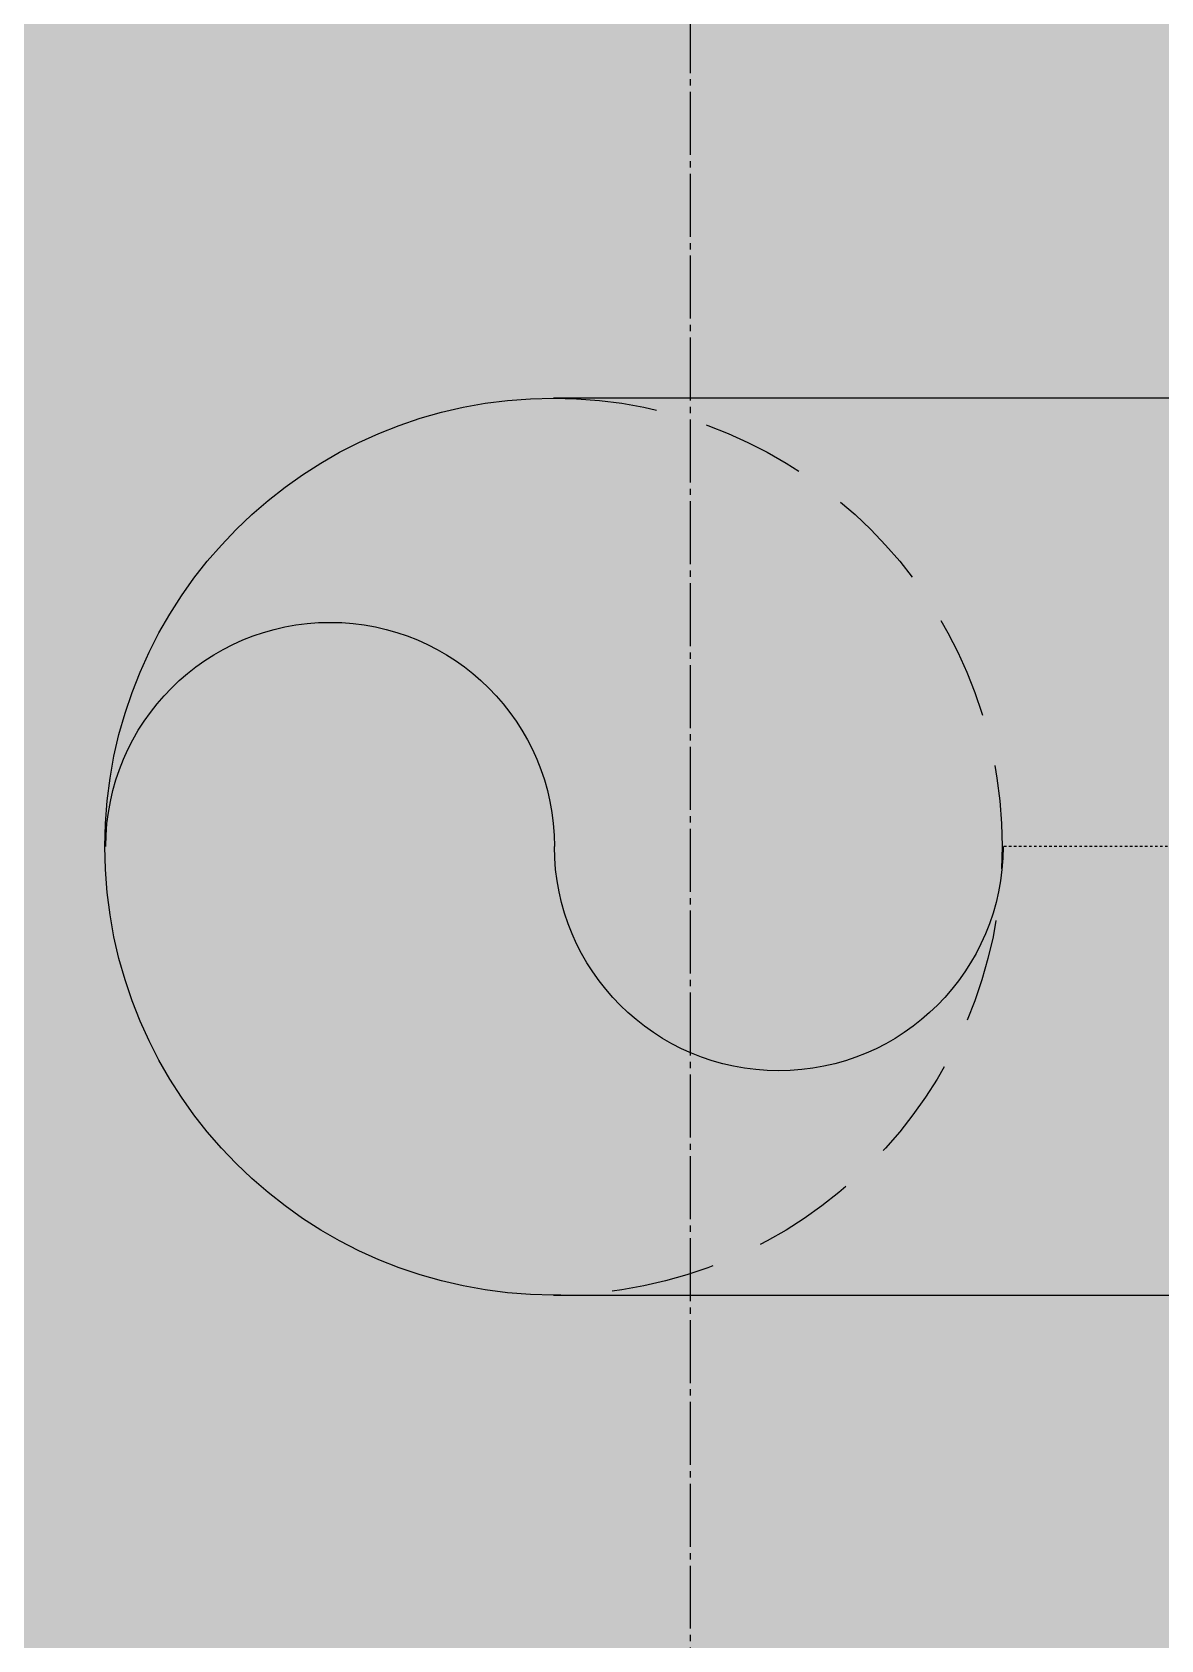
# Model space of a CAD drawing. Extents: x -3450 to 27857, y -1288 to 11880.
# Drawn here: x 873.9 to 918.7, y 93.3 to 157.1 of the extents above; entities that cross this region are included whole.
import ezdxf

# ---------------------------------------------------------------- set-up
doc = ezdxf.new("R2010")
doc.units = 0
for name, pattern in [('188K-SM-03-F20-MECH-EQ-Y2257103$0$CENTER', [2, 1.25, -0.25, 0.25, -0.25]), ('188K-SM-03-F20-MECH-EQ-Y2257103$0$HIDDEN', [0.375, 0.25, -0.125]), ('X-S-FAB-L20$0$COL-CEN-LIN', [3.25, 2.5, -0.25, 0.25, -0.25])]:
    doc.linetypes.add(name, pattern=pattern)
for name, color, linetype in [('188K-SM-03-F20-MECH-EQ-Y2257103$0$01-電力-CSA', 1, 'Continuous'), ('188K-SM-03-F20-MECH-EQ-Y2257103$0$18P7-PCWR-20.7-Center', 214, '188K-SM-03-F20-MECH-EQ-Y2257103$0$CENTER'), ('188K-SM-03-F20-MECH-EQ-Y2257103$0$18P7-PCWR-20.7-PIPE', 6, 'Continuous'), ('X-S-FAB-L20$0$BLOCK', 8, 'Continuous'), ('X-S-FAB-L20$0$CCL', 8, 'X-S-FAB-L20$0$COL-CEN-LIN')]:
    doc.layers.add(name, color=color, linetype=linetype)

# ---------------------------------------------------------------- blocks, each defined once
blk = doc.blocks.new('X-S-FAB-L20$0$FAB2-L05')
at = {"layer": 'X-S-FAB-L20$0$CCL'}
blk.add_line((-25260, 11005), (-25260, 0), dxfattribs=at)
blk = doc.blocks.new('X-S-FAB-L20')
at = {"layer": 'X-S-FAB-L20$0$BLOCK'}
blk.add_blockref('X-S-FAB-L20$0$FAB2-L05', (26160, -720), dxfattribs=at)
blk = doc.blocks.new('188K-SM-03-F20-MECH-EQ-Y2257103$0$90EL-S-300A-TOP')
at = {"color": 0, "linetype": 'ByBlock'}
blk.add_lwpolyline([(0, 161.95), (304.8, 161.95), (304.8, -161.95), (0, -161.95)], dxfattribs=at)
blk.add_arc((0, 0), 161.95, 90, 270, dxfattribs=at)
at = {"color": 0, "linetype": '188K-SM-03-F20-MECH-EQ-Y2257103$0$HIDDEN', "ltscale": 150}
blk.add_arc((0, 0), 161.95, 270, 90, dxfattribs=at)
blk = doc.blocks.new('188K-SM-03-F20-MECH-EQ-Y2257103$0$18P7-PCW-過濾桶配管')
at = {"layer": '188K-SM-03-F20-MECH-EQ-Y2257103$0$18P7-PCWR-20.7-Center', "ltscale": 0.05}
blk.add_line((0, -102.607), (0, -16.202), dxfattribs=at)
at = {"layer": '188K-SM-03-F20-MECH-EQ-Y2257103$0$18P7-PCWR-20.7-PIPE'}
for centre, start, end in [((0, 8.055), 90, 270), ((0, -8.14), 270, 90)]:
    blk.add_arc(centre, 8.098, start, end, dxfattribs=at)
at = {"layer": '188K-SM-03-F20-MECH-EQ-Y2257103$0$18P7-PCWR-20.7-PIPE', "xscale": 0.09999999999999992, "yscale": 0.09999999999999992, "zscale": 0.09999999999999992, "rotation": 270}
blk.add_blockref('188K-SM-03-F20-MECH-EQ-Y2257103$0$90EL-S-300A-TOP', (0, -0.007), dxfattribs=at)
blk = doc.blocks.new('188K-SM-03-F20-MECH-EQ-Y2257103')
at = {"layer": '188K-SM-03-F20-MECH-EQ-Y2257103$0$01-電力-CSA', "color": 217, "ltscale": 1000, "true_color": 0x93278f, "const_width": 80}
blk.add_lwpolyline([(889.419, 1795.566), (548.556, 1795.566), (548.556, 63.206), (889.419, 63.206)], close=True, dxfattribs=at)
at = {"layer": '188K-SM-03-F20-MECH-EQ-Y2257103$0$18P7-PCWR-20.7-PIPE', "xscale": -1.099104711986056, "yscale": 1.099104711986056, "zscale": 1.099104711986056, "rotation": 90}
blk.add_blockref('188K-SM-03-F20-MECH-EQ-Y2257103$0$18P7-PCW-過濾桶配管', (894.571, 124.794), dxfattribs=at)

msp = doc.modelspace()

# ---------------------------------------------------------------- block references
for name in ['X-S-FAB-L20', '188K-SM-03-F20-MECH-EQ-Y2257103']:
    msp.add_blockref(name, (0, 0))

doc.saveas('drawing.dxf')
